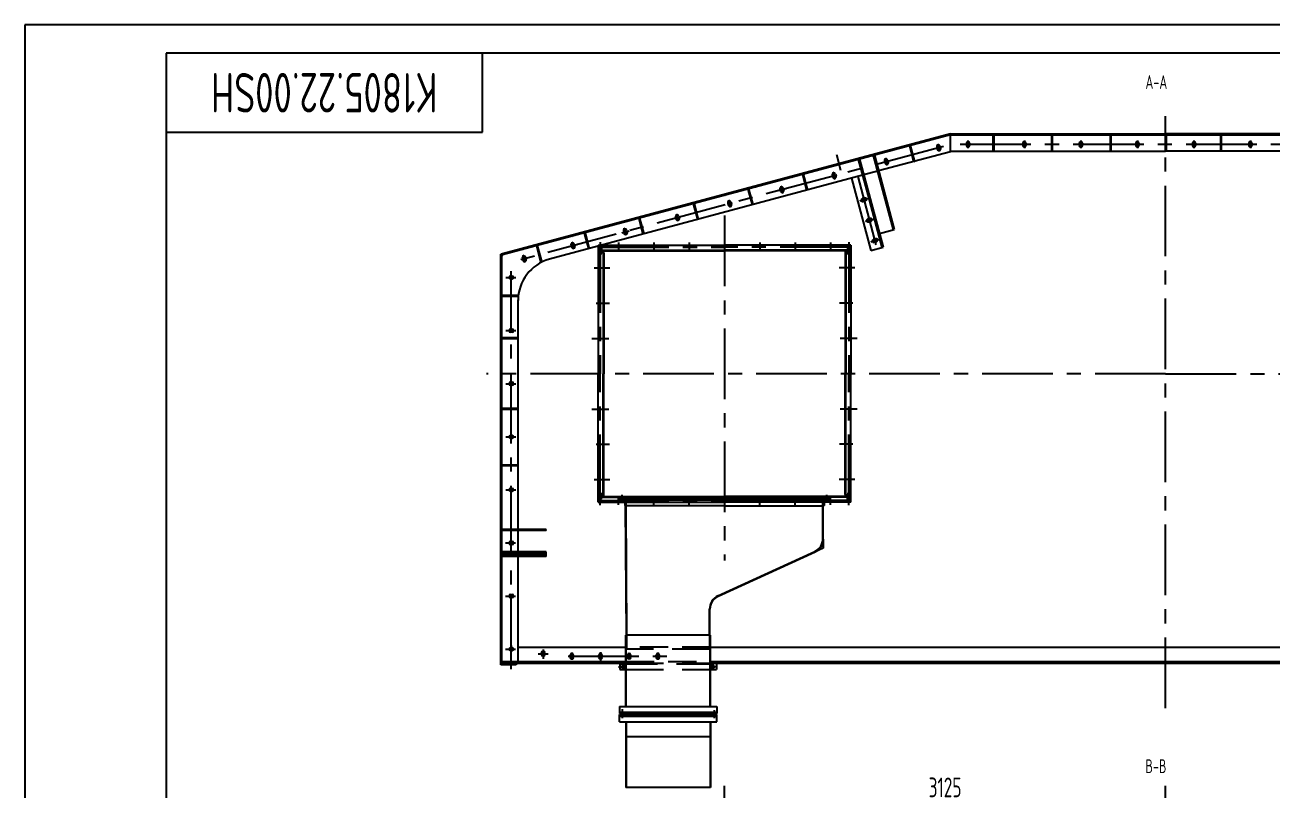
# Model space of a CAD drawing. Header units: millimetres. Extents: x 0 to 16800, y -458 to 11880.
# Drawn here: x 0 to 8834, y 6461 to 11880 of the extents above; entities that cross this region are included whole.
import ezdxf
from ezdxf.enums import TextEntityAlignment as Align

# ---------------------------------------------------------------- set-up
doc = ezdxf.new("R2010")
doc.units = ezdxf.units.MM
doc.header["$LTSCALE"] = 400
doc.linetypes.add('F', pattern=[0.75, 0.5, -0.25])
doc.linetypes.add('G', pattern=[2, 1.25, -0.25, 0.25, -0.25])
for name, color, linetype in [('01', 7, 'Continuous'), ('02', 1, 'Continuous'), ('04', 2, 'F'), ('05', 4, 'G'), ('08', 1, 'Continuous'), ('11', 3, 'Continuous')]:
    doc.layers.add(name, color=color, linetype=linetype)
doc.styles.get("Standard").update_dxf_attribs({"font": 'isocp', "width": 0.707, "bigfont": 'intecad.shx'})
doc.dimstyles.new('INTE', dxfattribs={"dimscale": 40, "dimtxt": 3.5, "dimasz": 3, "dimexe": 3, "dimexo": 0, "dimgap": 1, "dimtad": 1, "dimdec": 3, "dimdsep": 46, "dimtxsty": 'Standard', "dimcen": 0, "dimclrd": 1, "dimclre": 1, "dimclrt": 3, "dimaunit": 1, "dimadec": 0, "dimazin": 0, "dimtfac": 1, "dimtmove": 0, "dimatfit": 0, "dimfxl": 1, "dimarcsym": 0})
pattern_1 = [(45, (-18123.424, 19719.45), (-11.22532, 11.22532), [])]
pattern_2 = [(60, (-18123.424, 19719.45), (-27.496307, 15.875), [])]

# ---------------------------------------------------------------- blocks, each defined once
blk = doc.blocks.new('*D17')
at = {"layer": '08', "color": 1, "lineweight": -2}
for p, q in [((4955.1, 5359.8), (4955.1, 6489.4)), ((8080.1, 5995), (8080.1, 6489.4)), ((5075.1, 6369.4), (7960.1, 6369.4))]:
    blk.add_line(p, q, dxfattribs=at)
at = {"layer": '08', "color": 1}
for points in [[(5075.1, 6389.4), (5075.1, 6349.4), (4955.1, 6369.4)], [(7960.1, 6389.4), (7960.1, 6349.4), (8080.1, 6369.4)]]:
    blk.add_solid(points, dxfattribs=at)
at = {"layer": 'DEFPOINTS', "color": 0}
for p in [(8080.1, 6369.4), (8080.1, 5995), (4955.1, 5359.8)]:
    blk.add_point(p, dxfattribs=at)
at = {"layer": '08', "color": 3, "insert": (6517.6, 6479.4), "char_height": 140, "attachment_point": 5}
blk.add_mtext('3125', dxfattribs=at)
blk = doc.blocks.new('*U11')
at = {"layer": '01'}
for p, q in [((-10.8, 0), (-10.8, 10)), ((-10.8, 10), (0, 10)), ((-10.8, 6), (0, 6)), ((0, 10), (0, 0)), ((0, -10), (0, 0)), ((-10.8, 0), (-10.8, -10)), ((-10.8, -6), (0, -6)), ((-10.8, -10), (0, -10))]:
    blk.add_line(p, q, dxfattribs=at)
at = {"layer": '05'}
blk.add_line((-11.9, 0), (1.1, 0), dxfattribs=at)
blk = doc.blocks.new('RWEREQWRQWE')
for p, q in [((2403.5, -7325.5), (3297.5, -7325.5)), ((4191.5, -7325.5), (3297.5, -7325.5)), ((2403.5, -7360.5), (2403.5, -7370.5)), ((2403.5, -7360.5), (3297.5, -7360.5)), ((2403.5, -7365.5), (3297.5, -7365.5)), ((2403.5, -7370.5), (2428.5, -7370.5)), ((2438.5, -7380.5), (2438.5, -8235.5)), ((2443.5, -7380.5), (2443.5, -8235.5)), ((4191.5, -7360.5), (3297.5, -7360.5)), ((4191.5, -7365.5), (3297.5, -7365.5)), ((4151.5, -7380.5), (4151.5, -8235.5)), ((4156.5, -7380.5), (4156.5, -8235.5)), ((4191.5, -7370.5), (4166.5, -7370.5)), ((4191.5, -7360.5), (4191.5, -7370.5)), ((2438.5, -9090.5), (2438.5, -8235.5)), ((2443.5, -9090.5), (2443.5, -8235.5)), ((4151.5, -9090.5), (4151.5, -8235.5)), ((4156.5, -9090.5), (4156.5, -8235.5)), ((2403.5, -9110.5), (2403.5, -9100.5)), ((2403.5, -9100.5), (2428.5, -9100.5)), ((2403.5, -9105.5), (3297.5, -9105.5)), ((2403.5, -9110.5), (3297.5, -9110.5)), ((2403.5, -9145.5), (3297.5, -9145.5)), ((4191.5, -9105.5), (3297.5, -9105.5)), ((4191.5, -9110.5), (3297.5, -9110.5)), ((4191.5, -9145.5), (3297.5, -9145.5)), ((4191.5, -9100.5), (4166.5, -9100.5)), ((4191.5, -9110.5), (4191.5, -9100.5))]:
    blk.add_line(p, q)
for centre, radius, start, end in [((2428.5, -7380.5), 15, 0, 90), ((2428.5, -7380.5), 10, 0, 90), ((4166.5, -7380.5), 15, 90, 180), ((4166.5, -7380.5), 10, 90, 180), ((2428.5, -9090.5), 10, 270, 0), ((2428.5, -9090.5), 15, 270, 0), ((4166.5, -9090.5), 15, 180, 270), ((4166.5, -9090.5), 10, 180, 270)]:
    blk.add_arc(centre, radius, start, end)
at = {"layer": '01', "color": 7, "linetype": 'Continuous'}
for p, q in [((2403.5, -7325.5), (2403.5, -8235.5)), ((4191.5, -7325.5), (4191.5, -8235.5)), ((2403.5, -9145.5), (2403.5, -8235.5)), ((4191.5, -9145.5), (4191.5, -8235.5))]:
    blk.add_line(p, q, dxfattribs=at)
at = {"layer": '01'}
for p, q in [((2404.5, -7358), (2416.5, -7358)), ((2404.5, -7360.5), (2404.5, -7358)), ((2416.5, -7360.5), (2404.5, -7360.5)), ((2416.5, -7347.4), (2406.5, -7347.4)), ((2406.5, -7347.4), (2406.5, -7354.9)), ((2406.5, -7354.9), (2416.5, -7354.9)), ((2407.3, -7354.9), (2407.3, -7358)), ((2416.5, -7354.9), (2407.3, -7354.9)), ((2407.3, -7358), (2416.5, -7358)), ((2410.5, -7354.9), (2410.5, -7347.4)), ((2410.5, -7381.3), (2410.5, -7391.9)), ((2410.5, -7391.9), (2416.5, -7391.9)), ((2416.5, -7347.4), (2426.6, -7347.4)), ((2416.5, -7354.9), (2425.7, -7354.9)), ((2426.6, -7354.9), (2416.5, -7354.9)), ((2428.5, -7358), (2416.5, -7358)), ((2425.7, -7358), (2416.5, -7358)), ((2416.5, -7360.5), (2428.5, -7360.5)), ((2422.5, -7391.9), (2416.5, -7391.9)), ((2422.5, -7354.9), (2422.5, -7347.4)), ((2422.5, -7381.3), (2422.5, -7391.9)), ((2425.7, -7354.9), (2425.7, -7358)), ((2426.6, -7347.4), (2426.6, -7354.9)), ((2428.5, -7360.5), (2428.5, -7358)), ((4166.5, -7358), (4178.5, -7358)), ((4166.5, -7360.5), (4166.5, -7358)), ((4178.5, -7360.5), (4166.5, -7360.5)), ((4178.5, -7347.4), (4168.5, -7347.4)), ((4168.5, -7347.4), (4168.5, -7354.9)), ((4168.5, -7354.9), (4178.5, -7354.9)), ((4169.3, -7354.9), (4169.3, -7358)), ((4178.5, -7354.9), (4169.3, -7354.9)), ((4169.3, -7358), (4178.5, -7358)), ((4172.5, -7354.9), (4172.5, -7347.4)), ((4172.5, -7381.3), (4172.5, -7391.9)), ((4172.5, -7391.9), (4178.5, -7391.9)), ((4178.5, -7347.4), (4188.6, -7347.4)), ((4178.5, -7354.9), (4187.7, -7354.9)), ((4188.6, -7354.9), (4178.5, -7354.9)), ((4190.5, -7358), (4178.5, -7358)), ((4187.7, -7358), (4178.5, -7358)), ((4178.5, -7360.5), (4190.5, -7360.5)), ((4184.5, -7391.9), (4178.5, -7391.9)), ((4184.5, -7354.9), (4184.5, -7347.4)), ((4184.5, -7381.3), (4184.5, -7391.9)), ((4187.7, -7354.9), (4187.7, -7358)), ((4188.6, -7347.4), (4188.6, -7354.9)), ((4190.5, -7360.5), (4190.5, -7358)), ((2438.5, -8008.5), (2443.5, -8008.5)), ((4156.5, -8008.5), (4151.5, -8008.5)), ((2438.5, -8462.5), (2443.5, -8462.5)), ((4156.5, -8462.5), (4151.5, -8462.5)), ((2410.5, -9089.7), (2410.5, -9079.1)), ((2410.5, -9079.1), (2416.5, -9079.1)), ((2422.5, -9079.1), (2416.5, -9079.1)), ((2422.5, -9089.7), (2422.5, -9079.1)), ((4172.5, -9089.7), (4172.5, -9079.1)), ((4172.5, -9079.1), (4178.5, -9079.1)), ((4184.5, -9079.1), (4178.5, -9079.1)), ((4184.5, -9089.7), (4184.5, -9079.1)), ((2404.5, -9110.5), (2404.5, -9113)), ((2416.5, -9110.5), (2404.5, -9110.5)), ((2404.5, -9113), (2416.5, -9113)), ((2406.5, -9116.1), (2416.5, -9116.1)), ((2406.5, -9123.6), (2406.5, -9116.1)), ((2416.5, -9123.6), (2406.5, -9123.6)), ((2407.3, -9113), (2416.5, -9113)), ((2407.3, -9116.1), (2407.3, -9113)), ((2416.5, -9116.1), (2407.3, -9116.1)), ((2410.5, -9116.1), (2410.5, -9123.6)), ((2416.5, -9110.5), (2428.5, -9110.5)), ((2428.5, -9113), (2416.5, -9113)), ((2425.7, -9113), (2416.5, -9113)), ((2416.5, -9116.1), (2425.7, -9116.1)), ((2426.6, -9116.1), (2416.5, -9116.1)), ((2416.5, -9123.6), (2426.6, -9123.6)), ((2422.5, -9116.1), (2422.5, -9123.6)), ((2425.7, -9116.1), (2425.7, -9113)), ((2426.6, -9123.6), (2426.6, -9116.1)), ((2428.5, -9110.5), (2428.5, -9113)), ((4166.5, -9110.5), (4166.5, -9113)), ((4178.5, -9110.5), (4166.5, -9110.5)), ((4166.5, -9113), (4178.5, -9113)), ((4168.5, -9116.1), (4178.5, -9116.1)), ((4168.5, -9123.6), (4168.5, -9116.1)), ((4178.5, -9123.6), (4168.5, -9123.6)), ((4169.3, -9113), (4178.5, -9113)), ((4169.3, -9116.1), (4169.3, -9113)), ((4178.5, -9116.1), (4169.3, -9116.1)), ((4172.5, -9116.1), (4172.5, -9123.6)), ((4178.5, -9110.5), (4190.5, -9110.5)), ((4190.5, -9113), (4178.5, -9113)), ((4187.7, -9113), (4178.5, -9113)), ((4178.5, -9116.1), (4187.7, -9116.1)), ((4188.6, -9116.1), (4178.5, -9116.1)), ((4178.5, -9123.6), (4188.6, -9123.6)), ((4184.5, -9116.1), (4184.5, -9123.6)), ((4187.7, -9116.1), (4187.7, -9113)), ((4188.6, -9123.6), (4188.6, -9116.1)), ((4190.5, -9110.5), (4190.5, -9113))]:
    blk.add_line(p, q, dxfattribs=at)
at = {"layer": '02'}
for p, q in [((2411.7, -7391.9), (2411.7, -7381.3)), ((2421.3, -7391.9), (2421.3, -7381.3)), ((4173.7, -7391.9), (4173.7, -7381.3)), ((4183.3, -7391.9), (4183.3, -7381.3)), ((2411.7, -9079.1), (2411.7, -9089.7)), ((2421.3, -9079.1), (2421.3, -9089.7)), ((4173.7, -9079.1), (4173.7, -9089.7)), ((4183.3, -9079.1), (4183.3, -9089.7))]:
    blk.add_line(p, q, dxfattribs=at)
at = {"layer": '05'}
for p, q in [((2416.5, -7304), (2416.5, -8235.5)), ((2547.5, -7306.1), (2547.5, -7355.2)), ((2797.5, -7306.1), (2797.5, -7355.2)), ((3047.5, -7306.1), (3047.5, -7355.2)), ((3547.5, -7306.1), (3547.5, -7355.2)), ((3797.5, -7306.1), (3797.5, -7355.2)), ((4047.5, -7306.1), (4047.5, -7355.2)), ((4178.5, -7304), (4178.5, -8235.5)), ((4207.3, -7735.5), (4112.5, -7735.5)), ((2358.7, -7985.5), (2477.6, -7985.5)), ((4236.4, -7985.5), (4117.5, -7985.5)), ((2416.5, -9166.9), (2416.5, -8235.5)), ((4178.5, -9166.9), (4178.5, -8235.5)), ((2358.7, -8485.5), (2477.6, -8485.5)), ((4236.4, -8485.5), (4117.5, -8485.5)), ((2387.8, -8735.5), (2482.6, -8735.5)), ((4207.3, -8735.5), (4112.5, -8735.5)), ((2375.1, -8985.5), (2485.2, -8985.5)), ((4220, -8985.5), (4109.9, -8985.5)), ((2547.5, -9164.8), (2547.5, -9115.7)), ((2797.5, -9164.8), (2797.5, -9115.7)), ((3047.5, -9164.8), (3047.5, -9115.7)), ((3547.5, -9164.8), (3547.5, -9115.7)), ((3797.5, -9164.8), (3797.5, -9115.7)), ((4047.5, -9164.8), (4047.5, -9115.7))]:
    blk.add_line(p, q, dxfattribs=at)
at = {"layer": '05', "color": 4, "linetype": 'G'}
for p, q in [((2403.5, -7338.5), (3297.5, -7338.5)), ((2416.5, -7345.4), (2416.5, -7387.8)), ((4191.5, -7338.5), (3297.5, -7338.5)), ((4178.5, -7345.4), (4178.5, -7387.8)), ((2416.5, -9125.5), (2416.5, -9083.1)), ((4178.5, -9125.5), (4178.5, -9083.1)), ((2403.5, -9132.5), (3297.5, -9132.5)), ((4191.5, -9132.5), (3297.5, -9132.5))]:
    blk.add_line(p, q, dxfattribs=at)
at = {"layer": '01'}
for p, rotation in [((2416.5, -7370.5), 90), ((4178.5, -9100.5), 270)]:
    blk.add_blockref('*U11', p, dxfattribs=dict(at, rotation=rotation))
at = {"layer": '01', "xscale": -1}
for p, rotation in [((4178.5, -7370.5), 270), ((2416.5, -9100.5), 90)]:
    blk.add_blockref('*U11', p, dxfattribs=dict(at, rotation=rotation))
blk = doc.blocks.new('RWRQ')
at = {"layer": '01', "color": 7, "linetype": 'Continuous', "ltscale": 1.333333}
for p, q in [((47741.1, -2982), (47741.1, -2972)), ((48486.1, -2982), (47741.1, -2982)), ((47741.1, -2987), (47741.1, -2982)), ((47786.1, -2987), (47741.1, -2987)), ((47741.1, -2987), (47741.1, -2990.5)), ((47742.6, -2992), (47776.1, -2992)), ((47749.1, -2992), (47761.1, -2992)), ((47749.1, -2994.5), (47749.1, -2992)), ((47761.1, -2994.5), (47749.1, -2994.5)), ((47751.1, -2997.6), (47761.1, -2997.6)), ((47751.1, -3005.1), (47751.1, -2997.6)), ((47751.9, -2994.5), (47761.1, -2994.5)), ((47751.9, -2997.6), (47751.9, -2994.5)), ((47761.1, -2997.6), (47751.9, -2997.6)), ((47755.1, -2997.6), (47755.1, -3005.1)), ((47773.1, -2992), (47761.1, -2992)), ((47770.3, -2994.5), (47761.1, -2994.5)), ((47761.1, -2994.5), (47773.1, -2994.5)), ((47771.1, -2997.6), (47761.1, -2997.6)), ((47761.1, -2997.6), (47770.3, -2997.6)), ((47767.1, -2997.6), (47767.1, -3005.1)), ((47770.3, -2997.6), (47770.3, -2994.5)), ((47771.1, -3005.1), (47771.1, -2997.6)), ((47773.1, -2994.5), (47773.1, -2992)), ((48486.1, -2992), (47775.1, -2992)), ((47781.1, -2997), (47781.1, -3009)), ((48486.1, -2987), (47785.1, -2987)), ((48486.1, -2982), (49231.1, -2982)), ((48486.1, -2987), (49186.1, -2987)), ((48486.1, -2992), (49196.1, -2992)), ((49186.1, -2987), (49231.1, -2987)), ((49191.1, -2997), (49191.1, -3009)), ((49229.6, -2992), (49196.1, -2992)), ((49199.1, -2992), (49211.1, -2992)), ((49199.1, -2994.5), (49199.1, -2992)), ((49211.1, -2994.5), (49199.1, -2994.5)), ((49201.1, -2997.6), (49211.1, -2997.6)), ((49201.1, -3005.1), (49201.1, -2997.6)), ((49201.9, -2994.5), (49211.1, -2994.5)), ((49201.9, -2997.6), (49201.9, -2994.5)), ((49211.1, -2997.6), (49201.9, -2997.6)), ((49205.1, -2997.6), (49205.1, -3005.1)), ((49223.1, -2992), (49211.1, -2992)), ((49220.3, -2994.5), (49211.1, -2994.5)), ((49211.1, -2994.5), (49223.1, -2994.5)), ((49221.1, -2997.6), (49211.1, -2997.6)), ((49211.1, -2997.6), (49220.3, -2997.6)), ((49217.1, -2997.6), (49217.1, -3005.1)), ((49220.3, -2997.6), (49220.3, -2994.5)), ((49221.1, -3005.1), (49221.1, -2997.6)), ((49223.1, -2994.5), (49223.1, -2992)), ((49231.1, -2982), (49231.1, -2972)), ((49231.1, -2987), (49231.1, -2982)), ((49231.1, -2987), (49231.1, -2990.5)), ((47761.1, -3005.1), (47751.1, -3005.1)), ((47761.1, -3005.1), (47771.1, -3005.1)), ((47781.1, -3009), (47781.1, -3030.4)), ((47786.1, -3032), (47782.8, -3032)), ((48486.1, -3032), (47785.1, -3032)), ((48486.1, -3032), (47785.1, -3032)), ((47791.1, -3948), (47786.1, -3032)), ((47794.1, -3948), (47789.1, -3032)), ((48486.1, -3032), (49186.1, -3032)), ((48486.1, -3032), (49186.1, -3032)), ((49183.1, -3267.9), (49183.1, -3032)), ((49186.1, -3267.9), (49186.1, -3032)), ((49186.1, -3032), (49189.5, -3032)), ((49191.1, -3009), (49191.1, -3030.4)), ((49211.1, -3005.1), (49201.1, -3005.1)), ((49211.1, -3005.1), (49221.1, -3005.1)), ((48440.1, -3671.1), (49126.6, -3356.1)), ((48441.4, -3673.8), (49127.8, -3358.8)), ((48387.1, -3948), (47787.1, -3948)), ((47742.1, -4453.8), (48432.1, -4453.8)), ((47742.1, -4453.8), (47742.1, -4503.8)), ((47742.1, -4493.8), (48432.1, -4493.8)), ((47742.1, -4498.8), (48432.1, -4498.8)), ((47742.1, -4503.8), (48432.1, -4503.8)), ((47787.1, -4453.8), (47787.1, -4422.2)), ((48387.1, -4453.8), (48387.1, -4422.2)), ((48432.1, -4453.8), (48432.1, -4503.8)), ((47742.1, -4511.8), (48432.1, -4511.8)), ((47742.1, -4561.8), (47742.1, -4511.8)), ((47742.1, -4516.8), (48432.1, -4516.8)), ((47742.1, -4521.8), (48432.1, -4521.8)), ((47742.1, -4561.8), (48432.1, -4561.8)), ((48432.1, -4561.8), (48432.1, -4511.8))]:
    blk.add_line(p, q, dxfattribs=at)
at = {"layer": '01', "ltscale": 1.333333}
for p, q in [((47745.1, -4148), (47787.1, -4148)), ((47745.1, -4148), (47745.1, -4193)), ((48387.1, -4148), (48429.1, -4148)), ((48429.1, -4148), (48429.1, -4193)), ((47745.1, -4193), (47787.1, -4193)), ((47787.1, -4193), (47775.1, -4193)), ((48387.1, -4193), (48429.1, -4193)), ((47787.1, -4561.8), (47787.1, -5027.8)), ((47790.1, -4561.8), (47790.1, -5027.8)), ((48384.1, -4561.8), (48384.1, -5027.8)), ((48387.1, -4561.8), (48387.1, -5027.8)), ((48387.1, -4669.8), (47787.1, -4669.8)), ((48387.1, -5027.8), (47787.1, -5027.8))]:
    blk.add_line(p, q, dxfattribs=at)
at = {"layer": '01', "color": 4, "ltscale": 1.333333}
for p, q in [((47736.3, -4173), (47787.1, -4173)), ((47775.1, -4155.1), (47775.1, -4190.9)), ((48429.1, -4173), (48387.1, -4173)), ((48399.1, -4155.1), (48399.1, -4190.9))]:
    blk.add_line(p, q, dxfattribs=at)
at = {"layer": '01', "color": 2, "ltscale": 1.333333}
for points in [[(47782.8, -4186.4), (47790.5, -4173), (47782.8, -4159.7), (47767.4, -4159.7), (47759.7, -4173), (47767.4, -4186.4)], [(48391.4, -4186.4), (48383.7, -4173), (48391.4, -4159.7), (48406.8, -4159.7), (48414.5, -4173), (48406.8, -4186.4)]]:
    blk.add_lwpolyline(points, close=True, dxfattribs=at)
at = {"layer": '01', "color": 7, "linetype": 'Continuous', "lineweight": -2, "ltscale": 1.333333}
for centre in [(47775.1, -4173), (48399.1, -4173)]:
    blk.add_circle(centre, 8, dxfattribs=at)
at = {"layer": '01', "color": 7, "linetype": 'Continuous', "ltscale": 1.333333}
for centre, radius, start, end in [((47742.6, -2990.5), 1.52, 180, 270), ((47776.1, -2997), 5, 360, 89.87822), ((49196.1, -2997), 5, 90.12178, 180), ((49229.6, -2990.5), 1.52, 270, 0), ((47782.8, -3030.4), 1.65, 180.26213, 270), ((47782.8, -3030.4), 1.65, 180.26213, 270), ((49189.5, -3030.4), 1.65, 270, 359.73787), ((49189.5, -3030.4), 1.65, 270, 359.73787), ((49086.1, -3267.9), 97, 294.65378, 0), ((49086.1, -3267.9), 100, 294.65378, 0), ((48483.1, -3764.7), 103, 114.65378, 180), ((48483.1, -3764.7), 100, 114.65378, 180)]:
    blk.add_arc(centre, radius, start, end, dxfattribs=at)
at = {"layer": '02', "ltscale": 1.333333}
for p, q in [((49186.1, -3267.9), (49186.1, -3332)), ((49186.1, -3332), (49127.8, -3358.8))]:
    blk.add_line(p, q, dxfattribs=at)
at = {"layer": '04', "color": 2, "linetype": 'F', "ltscale": 1.333333}
for p, q in [((47755.1, -2992), (47755.1, -2972.6)), ((47755.1, -2972.6), (47761.1, -2972.6)), ((47756.3, -2972.6), (47756.3, -2992)), ((47767.1, -2972.6), (47761.1, -2972.6)), ((47765.9, -2972.6), (47765.9, -2992)), ((47767.1, -2992), (47767.1, -2972.6)), ((47786.1, -3032), (47786.1, -2972)), ((47789.1, -3032), (47789.1, -2990)), ((48486.1, -2990), (49186.1, -2990)), ((49183.1, -3032), (49183.1, -2990)), ((49186.1, -3032), (49186.1, -2972)), ((49205.1, -2992), (49205.1, -2972.6)), ((49205.1, -2972.6), (49211.1, -2972.6)), ((49206.3, -2972.6), (49206.3, -2992)), ((49217.1, -2972.6), (49211.1, -2972.6)), ((49215.9, -2972.6), (49215.9, -2992)), ((49217.1, -2992), (49217.1, -2972.6)), ((47786.1, -3032), (47782.8, -3032)), ((49186.1, -3032), (49189.5, -3032)), ((47791.6, -4048), (47791.1, -3948)), ((47794.6, -4048), (47794.1, -3948)), ((48383.1, -4048), (47791.6, -4048))]:
    blk.add_line(p, q, dxfattribs=at)
at = {"layer": '04', "ltscale": 1.333333}
for p, q in [((48380.1, -3948), (48380.1, -4048)), ((48383.1, -3948), (48383.1, -4048))]:
    blk.add_line(p, q, dxfattribs=at)
at = {"layer": '04', "color": 2, "lineweight": -2, "ltscale": 1.333333}
for p, q in [((47787.1, -4148), (48387.1, -4148)), ((47745.1, -4153), (48429.1, -4153)), ((47787.1, -4193), (48387.1, -4193))]:
    blk.add_line(p, q, dxfattribs=at)
for centre in [(47775.1, -4173), (48399.1, -4173)]:
    blk.add_circle(centre, 12.2, dxfattribs=at)
at = {"layer": '05', "color": 4, "linetype": 'G', "ltscale": 1.333333}
for p, q in [((47761.1, -2999.9), (47761.1, -2954)), ((49211.1, -2999.9), (49211.1, -2954)), ((47762.1, -4473.9), (47762.1, -4537)), ((48412.1, -4481.3), (48412.1, -4536.8))]:
    blk.add_line(p, q, dxfattribs=at)
at = {"layer": '05', "ltscale": 1.333333}
for p, q in [((47761.1, -3008.2), (47761.1, -2969.1)), ((49211.1, -3008.2), (49211.1, -2969.1))]:
    blk.add_line(p, q, dxfattribs=at)
at = {"layer": '05', "color": 0, "linetype": 'ByBlock', "ltscale": 1.333333}
for p, q in [((48380.1, -3948), (48380.1, -3762.9)), ((48383.1, -3948), (48383.1, -3764.7)), ((47787.1, -4453.8), (47787.1, -3948)), ((47790.1, -4453.8), (47790.1, -3948)), ((48384.1, -4453.8), (48384.1, -3948)), ((48387.1, -4453.8), (48387.1, -3948))]:
    blk.add_line(p, q, dxfattribs=at)
blk = doc.blocks.new('*U56', base_point=(251.96, 168.31))
at = {"layer": '01'}
for p, q in [((251.96, 168.31), (251.96, 182.31)), ((195.96, 168.31), (251.96, 168.31))]:
    blk.add_line(p, q, dxfattribs=at)
blk = doc.blocks.new('*U57')
at = {"layer": '04'}
blk.add_blockref('*U56', (0, 0), dxfattribs=at)
blk = doc.blocks.new('*U58')
at = {"layer": '01'}
for points in [[(415, 292), (25, 292)], [(25, 292), (25, 5)]]:
    blk.add_lwpolyline(points, dxfattribs=at)
at = {"layer": '02'}
for points in [[(420, 297), (0, 297)], [(0, 297), (0, 0)]]:
    blk.add_lwpolyline(points, dxfattribs=at)

msp = doc.modelspace()

# ---------------------------------------------------------------- hatches: boundary and pattern name
at = {"layer": '02'}
h = msp.add_hatch(dxfattribs=at)
h.set_pattern_fill('LINE', color=256, scale=10, angle=60, style=0)
h.set_pattern_definition(pattern_2)
h.paths.add_polyline_path([(6047.5945, 10965.1157), (6045.5249, 10972.843), (5915.1282, 10937.8904), (5917.1977, 10930.1631)])
h.paths.add_polyline_path([(6556.0799, 11101.414), (6556.0799, 11109.6959), (6045.5249, 10972.843), (6047.5945, 10965.1157)])
h.paths.add_polyline_path([(5887.4325, 10930.4667), (5889.5036, 10922.7398), (5917.1977, 10930.1631), (5915.1282, 10937.8904)])
edge = h.paths.add_edge_path()
edge.add_line((3370.0928, 9534.6959), (3378.0928, 9534.6959))
edge.add_line((3378.0928, 9534.6959), (3378.0928, 10243.4181))
edge.add_arc((3386.1018, 10243.4211), 8.009, 103.25304681, 180.0211948, ccw=False)
edge.add_line((3384.2657, 10251.2168), (5648.0281, 10858.0129))
edge.add_line((5648.0281, 10858.0129), (5645.9569, 10865.7398))
edge.add_line((5645.9569, 10865.7398), (3381.9386, 10258.8753))
edge.add_arc((3386.0907, 10243.4257), 15.9979, 105.04277035, 179.99415941)
edge.add_line((3370.0928, 10243.4273), (3370.0928, 9534.6959))
h.paths.add_polyline_path([(3378.0928, 9284.6959), (3370.0928, 9284.6959), (3370.0928, 8148.6959), (3378.0928, 8148.6959)])
h = msp.add_hatch(dxfattribs=at)
h.set_pattern_fill('LINE', color=256, scale=10, angle=60, style=0)
h.set_pattern_definition(pattern_2)
h.paths.add_polyline_path([(8080.0928, 11109.6959), (6556.0799, 11109.6959), (6556.0799, 11101.6959), (8080.0928, 11101.6959)])
h.paths.add_polyline_path([(9604.1058, 11109.6959), (8080.0928, 11109.6959), (8080.0928, 11101.6959), (9604.1058, 11101.6959)])
h = msp.add_hatch(dxfattribs=at)
h.set_pattern_fill('LINE', color=256, scale=5, angle=45, style=0)
h.set_pattern_definition(pattern_1)
h.paths.add_polyline_path([(6862.1058, 11101.6959), (6856.1058, 11101.6959), (6856.1058, 11034.6959), (6862.1058, 11034.6959)])
h.paths.add_polyline_path([(6862.1058, 11034.6959), (6856.1058, 11034.6959), (6856.1058, 10986.6959), (6862.1058, 10986.6959)])
h = msp.add_hatch(dxfattribs=at)
h.set_pattern_fill('LINE', color=256, scale=5, angle=45, style=0)
h.set_pattern_definition([(45, (-18108.424, 19719.45), (-11.22532, 11.22532), [])])
h.paths.add_polyline_path([(7277.1058, 11101.6959), (7271.1058, 11101.6959), (7271.1058, 11034.6959), (7277.1058, 11034.6959)])
h.paths.add_polyline_path([(7277.1058, 11034.6959), (7271.1058, 11034.6959), (7271.1058, 10986.6959), (7277.1058, 10986.6959)])
h = msp.add_hatch(dxfattribs=at)
h.set_pattern_fill('LINE', color=256, scale=5, angle=45, style=0)
h.set_pattern_definition(pattern_1)
h.paths.add_polyline_path([(7692.1058, 11034.6959), (7686.1058, 11034.6959), (7686.1058, 10986.6959), (7692.1058, 10986.6959)])
h.paths.add_polyline_path([(7692.1058, 11101.6959), (7686.1058, 11101.6959), (7686.1058, 11034.6959), (7692.1058, 11034.6959)])
h = msp.add_hatch(dxfattribs=at)
h.set_pattern_fill('LINE', color=256, scale=5, angle=45, style=0)
h.set_pattern_definition([(45, (-17732.436, 19719.45), (-11.22532, 11.22532), [])])
h.paths.add_polyline_path([(8083.0928, 11034.6959), (8077.0928, 11034.6959), (8077.0928, 10986.6959), (8083.0928, 10986.6959)])
h.paths.add_polyline_path([(8083.0928, 11101.6959), (8077.0928, 11101.6959), (8077.0928, 11034.6959), (8083.0928, 11034.6959)])
h = msp.add_hatch(dxfattribs=at)
h.set_pattern_fill('LINE', color=256, scale=5, angle=45, style=0)
h.set_pattern_definition(pattern_1)
h.paths.add_polyline_path([(8468.0799, 11034.6959), (8474.0799, 11034.6959), (8474.0799, 10986.6959), (8468.0799, 10986.6959)])
h.paths.add_polyline_path([(8468.0799, 11101.6959), (8474.0799, 11101.6959), (8474.0799, 11034.6959), (8468.0799, 11034.6959)])
h = msp.add_hatch(dxfattribs=at)
h.set_pattern_fill('LINE', color=256, scale=5, angle=45, style=0)
h.set_pattern_definition(pattern_1)
h.paths.add_polyline_path([(6270.9382, 11024.9824), (6265.1428, 11023.429), (6282.3776, 10959.0999), (6288.1731, 10960.6529)])
h.paths.add_polyline_path([(6288.1731, 10960.6529), (6282.3776, 10959.0999), (6294.8875, 10912.4065), (6300.6832, 10913.9587)])
h = msp.add_hatch(dxfattribs=at)
h.set_pattern_fill('LINE', color=256, scale=5, angle=45, style=0)
h.set_pattern_definition(pattern_1)
h.paths.add_polyline_path([(5512.7051, 10821.7399), (5506.9097, 10820.1864), (5524.1258, 10755.927), (5529.9214, 10757.4799)])
h.paths.add_polyline_path([(5529.9214, 10757.4799), (5524.1258, 10755.927), (5536.6126, 10709.32), (5542.4083, 10710.8723)])
at = {"layer": '02', "linetype": 'Continuous'}
h = msp.add_hatch(dxfattribs=at)
h.set_pattern_fill('LINE', color=1, scale=5, angle=45, style=0)
h.set_pattern_definition(pattern_1)
h.paths.add_polyline_path([(5126.3443, 10718.1768), (5120.5489, 10716.6233), (5137.7555, 10652.3994), (5143.551, 10653.9523)])
h.paths.add_polyline_path([(5143.551, 10653.9523), (5137.7555, 10652.3994), (5150.2304, 10605.8365), (5156.0261, 10607.3887)])
at = {"layer": '02'}
h = msp.add_hatch(dxfattribs=at)
h.set_pattern_fill('LINE', color=256, scale=5, angle=45, style=0)
h.set_pattern_definition(pattern_1)
h.paths.add_polyline_path([(4757.1807, 10550.4247), (4751.3851, 10548.8718), (4763.8483, 10502.3529), (4769.644, 10503.9052)])
h.paths.add_polyline_path([(4739.9835, 10614.6137), (4734.188, 10613.0602), (4751.3851, 10548.8718), (4757.1807, 10550.4247)])
h = msp.add_hatch(dxfattribs=at)
h.set_pattern_fill('LINE', color=256, scale=5, angle=45, style=0)
h.set_pattern_definition(pattern_1)
h.paths.add_polyline_path([(4353.6226, 10511.0506), (4347.8272, 10509.4971), (4365.0148, 10445.3441), (4370.8104, 10446.897)])
h.paths.add_polyline_path([(4370.8104, 10446.897), (4365.0148, 10445.3441), (4377.4661, 10398.8694), (4383.2619, 10400.4216)])
h = msp.add_hatch(dxfattribs=at)
h.set_pattern_fill('LINE', color=256, scale=5, angle=45, style=0)
h.set_pattern_definition(pattern_1)
h.paths.add_polyline_path([(3967.2618, 10407.4875), (3961.4664, 10405.934), (3978.6445, 10341.8165), (3984.44, 10343.3694)])
h.paths.add_polyline_path([(3984.44, 10343.3694), (3978.6445, 10341.8165), (3991.084, 10295.3858), (3996.8797, 10296.9381)])
h = msp.add_hatch(dxfattribs=at)
h.set_pattern_fill('LINE', color=256, scale=5, angle=45, style=0)
h.set_pattern_definition(pattern_1)
h.paths.add_polyline_path([(3629.1961, 10316.8698), (3623.4007, 10315.3163), (3640.5704, 10251.2299), (3646.366, 10252.7828)])
h.paths.add_polyline_path([(3646.366, 10252.7828), (3640.5704, 10251.2299), (3653.0639, 10204.5977), (3658.8596, 10206.1504)])
h = msp.add_hatch(dxfattribs=at)
h.set_pattern_fill('LINE', color=256, scale=5, angle=45, style=0)
h.set_pattern_definition(pattern_1)
h.paths.add_polyline_path([(3445.0928, 9962.6959), (3378.0928, 9962.6959), (3378.0928, 9956.6959), (3445.0928, 9956.6959)])
h.paths.add_polyline_path([(3478.0928, 9962.6959), (3445.0928, 9962.6959), (3445.0928, 9956.6959), (3478.0928, 9956.6959)])
at = {"layer": '02', "linetype": 'Continuous'}
h = msp.add_hatch(dxfattribs=at)
h.set_pattern_fill('LINE', color=1, scale=5, angle=45, style=0)
h.set_pattern_definition([(45, (-18123.424, 19819.45), (-11.22532, 11.22532), [])])
h.paths.add_polyline_path([(3445.0928, 9662.6959), (3378.0928, 9662.6959), (3378.0928, 9656.6959), (3445.0928, 9656.6959)])
h.paths.add_polyline_path([(3478.0928, 9662.6959), (3445.0928, 9662.6959), (3445.0928, 9656.6959), (3478.0928, 9656.6959)])
h = msp.add_hatch(dxfattribs=at)
h.set_pattern_fill('LINE', color=1, scale=5, angle=45, style=0)
h.set_pattern_definition(pattern_1)
h.paths.add_polyline_path([(3445.0928, 9162.6959), (3378.0928, 9162.6959), (3378.0928, 9156.6959), (3445.0928, 9156.6959)])
h.paths.add_polyline_path([(3478.0928, 9162.6959), (3445.0928, 9162.6959), (3445.0928, 9156.6959), (3478.0928, 9156.6959)])
h = msp.add_hatch(dxfattribs=at)
h.set_pattern_fill('LINE', color=1, scale=5, angle=45, style=0)
h.set_pattern_definition(pattern_1)
h.paths.add_polyline_path([(3445.0928, 8762.6959), (3378.0928, 8762.6959), (3378.0928, 8756.6959), (3445.0928, 8756.6959)])
h.paths.add_polyline_path([(3478.0928, 8762.6959), (3445.0928, 8762.6959), (3445.0928, 8756.6959), (3478.0928, 8756.6959)])
at = {"layer": '02'}
h = msp.add_hatch(dxfattribs=at)
h.set_pattern_fill('LINE', color=256, scale=5, angle=45, style=0)
h.set_pattern_definition(pattern_1)
h.paths.add_polyline_path([(3693.0928, 8306.6959), (3445.0928, 8306.6959), (3445.0928, 8298.6959), (3693.0928, 8298.6959)])
h.paths.add_polyline_path([(3445.0928, 8306.6959), (3378.0928, 8306.6959), (3378.0928, 8298.6959), (3445.0928, 8298.6959)])
h = msp.add_hatch(dxfattribs=at)
h.set_pattern_fill('LINE', color=256, scale=5, angle=45, style=0)
h.set_pattern_definition(pattern_1)
h.paths.add_polyline_path([(3693.0928, 8148.6959), (3445.0928, 8148.6959), (3445.0928, 8136.6959), (3693.0928, 8136.6959)])
h.paths.add_polyline_path([(3445.0928, 8148.6959), (3370.0928, 8148.6959), (3370.0928, 8136.6959), (3445.0928, 8136.6959)])
at = {"layer": '02', "linetype": 'Continuous'}
h = msp.add_hatch(dxfattribs=at)
h.set_pattern_fill('ANGLE', color=1, angle=45, style=0)
h.set_pattern_definition([(45, (-18123.4235, 11937.3496), (-4.9391409, 4.9391409), [5.08, -1.905]), (135, (-18123.4235, 11937.3496), (-4.9391409, -4.9391409), [5.08, -1.905])])
h.paths.add_polyline_path([(3693.0928, 8136.6959), (3445.0928, 8136.6959), (3445.0928, 8126.6959), (3693.0928, 8126.6959)])
h.paths.add_polyline_path([(3445.0928, 8136.6959), (3370.0928, 8136.6959), (3370.0928, 8126.6959), (3445.0928, 8126.6959)])
at = {"layer": '02'}
h = msp.add_hatch(dxfattribs=at)
h.set_pattern_fill('LINE', color=256, scale=5, angle=45, style=0)
h.set_pattern_definition(pattern_1)
h.paths.add_polyline_path([(3445.0928, 8126.6959), (3370.0928, 8126.6959), (3370.0928, 8114.6959), (3445.0928, 8114.6959)])
h.paths.add_polyline_path([(3693.0928, 8126.6959), (3445.0928, 8126.6959), (3445.0928, 8114.6959), (3693.0928, 8114.6959)])
h = msp.add_hatch(dxfattribs=at)
h.set_pattern_fill('LINE', color=256, scale=5, angle=135, style=0)
h.set_pattern_definition([(135, (-18123.424, 19719.45), (-11.22532, -11.22532), [])])
h.paths.add_polyline_path([(3378.0928, 8114.6959), (3370.0928, 8114.6959), (3370.0928, 7370.6959), (3378.0928, 7370.6959)])
h = msp.add_hatch(dxfattribs=at)
h.set_pattern_fill('LINE', color=256, scale=10, angle=60, style=0)
h.set_pattern_definition(pattern_2)
h.paths.add_polyline_path([(3445.0928, 7370.6959), (3370.0928, 7370.6959), (3370.0928, 7358.6959), (3445.0928, 7358.6959)])
h.paths.add_polyline_path([(4259.0928, 7358.6959), (4259.0928, 7370.6959), (3445.0928, 7370.6959), (3445.0928, 7358.6959)])
h.paths.add_polyline_path([(4853.0928, 7370.6959), (4853.0928, 7358.6959), (8080.0928, 7358.6959), (8080.0928, 7370.6959)])
at = {"layer": '02', "linetype": 'Continuous'}
h = msp.add_hatch(dxfattribs=at)
h.set_pattern_fill('LINE', color=1, scale=5, angle=45, style=0)
h.set_pattern_definition(pattern_1)
h.paths.add_polyline_path([(3445.0928, 7358.6959), (3370.0928, 7358.6959), (3370.0928, 7346.6959), (3381.0928, 7346.6959), (3445.0928, 7346.6959)])
h.paths.add_polyline_path([(3480.0928, 7358.6959), (3445.0928, 7358.6959), (3445.0928, 7346.6959), (3480.0928, 7346.6959)])
at = {"layer": '02'}
h = msp.add_hatch(dxfattribs=at)
h.set_pattern_fill('LINE', color=256, scale=10, angle=60, style=0)
h.set_pattern_definition(pattern_2)
h.paths.add_polyline_path([(12715.0928, 7370.6959), (12667.321, 7370.6959), (8080.0928, 7370.6959), (8080.0928, 7358.6959), (12715.0928, 7358.6959)])
h.paths.add_polyline_path([(12790.0928, 7370.6959), (12715.0928, 7370.6959), (12715.0928, 7358.6959), (12790.0928, 7358.6959)])

# ---------------------------------------------------------------- linework, layer by layer
for p, q in [((6556.0799, 11109.6959), (3381.9386, 10258.8753)), ((6556.0799, 11101.414), (3383.7926, 10251.09)), ((6556.0799, 11109.6959), (8080.0928, 11109.6959)), ((6556.0799, 11101.6959), (8080.0928, 11101.6959)), ((6668.5927, 11042.6959), (6668.5927, 11026.6959)), ((6690.5927, 11042.6959), (6690.5927, 11026.6959)), ((7068.5927, 11042.6959), (7068.5927, 11026.6959)), ((7090.5927, 11042.6959), (7090.5927, 11026.6959)), ((7468.5927, 11042.6959), (7468.5927, 11026.6959)), ((7490.5927, 11042.6959), (7490.5927, 11026.6959)), ((7868.5927, 11042.6959), (7868.5927, 11026.6959)), ((7890.5927, 11042.6959), (7890.5927, 11026.6959)), ((9604.0799, 11109.6959), (8080.0928, 11109.6959)), ((9604.1058, 11109.6959), (8080.0928, 11109.6959)), ((9604.1058, 11101.6959), (8080.0928, 11101.6959)), ((8269.593, 11042.6959), (8269.593, 11026.6959)), ((8291.593, 11042.6959), (8291.593, 11026.6959)), ((8669.593, 11042.6959), (8669.593, 11026.6959)), ((8691.593, 11042.6959), (8691.593, 11026.6959)), ((6009.1372, 10954.9398), (6150.1909, 10428.5201)), ((6016.8646, 10957.0103), (6157.9183, 10430.5907)), ((6556.0799, 10982.3608), (6046.6319, 10845.917)), ((6458.9022, 11013.1289), (6462.2669, 11000.5718)), ((6483.0504, 11019.5994), (6486.415, 11007.0423)), ((6556.0799, 10986.6959), (7004.0928, 10986.6959)), ((7004.0928, 10986.6959), (7466.0928, 10986.6959)), ((7466.0928, 10986.6959), (8080.0928, 10986.6959)), ((9216.0928, 10986.6959), (8080.0928, 10986.6959)), ((5912.5446, 10929.0579), (6079.4829, 10306.0357)), ((6087.9225, 10914.596), (6091.2871, 10902.0389)), ((6112.0706, 10921.0664), (6115.4353, 10908.5094)), ((5932.6492, 10815.3893), (3714.639, 10221.3464)), ((5717.9729, 10815.4683), (5721.3375, 10802.9112)), ((5742.121, 10821.9387), (5745.4857, 10809.3817)), ((5855.3728, 10794.6926), (5992.5469, 10282.7519)), ((5348.0233, 10716.3406), (5351.3879, 10703.7835)), ((5372.1714, 10722.811), (5375.5361, 10710.254)), ((4978.0737, 10617.2129), (4981.4383, 10604.6558)), ((5002.2218, 10623.6833), (5005.5865, 10611.1263)), ((4608.1241, 10518.0852), (4611.4888, 10505.5281)), ((4632.2722, 10524.5557), (4635.6369, 10511.9986)), ((4263.3528, 10424.8332), (4266.7175, 10412.2762)), ((4239.2047, 10418.3627), (4242.5693, 10405.8057)), ((3868.2249, 10319.8298), (3871.5896, 10307.2728)), ((3892.3731, 10326.3003), (3895.7377, 10313.7432)), ((3370.0928, 8136.6959), (3370.0928, 10243.4241)), ((3378.0928, 8306.6959), (3378.0928, 10243.4241)), ((3523.4537, 10226.5778), (3526.8183, 10214.0208)), ((3547.6018, 10233.0483), (3550.9664, 10220.4912)), ((3493.0928, 9956.6959), (3493.0928, 9962.6959)), ((3493.0928, 8306.6959), (3493.0928, 9931.9)), ((3493.0928, 9656.6959), (3493.0928, 9662.6959)), ((3493.0928, 9156.6959), (3493.0928, 9162.6959)), ((3493.0928, 8756.6959), (3493.0928, 8762.6959)), ((3378.0928, 8148.6959), (3378.0928, 8306.6959)), ((3493.0928, 8148.6959), (3493.0928, 8298.6959)), ((3370.0928, 7346.6959), (3370.0928, 8136.6959)), ((3378.0928, 7370.6959), (3378.0928, 8114.6959)), ((3493.0928, 7370.6959), (3493.0928, 8114.6959))]:
    msp.add_line(p, q)
for centre, radius, start, end in [((6679.5927, 11042.6959), 11, 0, 180), ((7079.5927, 11042.6959), 11, 0, 180), ((7479.5927, 11042.6959), 11, 0, 180), ((7879.5927, 11042.6959), 11, 0, 180), ((8280.593, 11042.6959), 11, 0, 180), ((8680.593, 11042.6959), 11, 0, 180), ((6470.9763, 11016.3641), 12.5, 15, 195), ((6474.341, 11003.8071), 12.5, 195, 15), ((6679.5927, 11026.6959), 11, 180, 0), ((7079.5927, 11026.6959), 11, 180, 0), ((7479.5927, 11026.6959), 11, 180, 0), ((7879.5927, 11026.6959), 11, 180, 0), ((8280.593, 11026.6959), 11, 180, 0), ((8680.593, 11026.6959), 11, 180, 0), ((6099.9965, 10917.8312), 12.5, 15, 195), ((6103.3612, 10905.2742), 12.5, 195, 15), ((5730.047, 10818.7035), 12.5, 15, 195), ((5733.4116, 10806.1465), 12.5, 195, 15), ((5360.0974, 10719.5758), 12.5, 15, 195), ((5363.462, 10707.0188), 12.5, 195, 15), ((4990.1478, 10620.4481), 12.5, 15, 195), ((4993.5124, 10607.8911), 12.5, 195, 15), ((4620.1982, 10521.3204), 12.5, 15, 195), ((4251.2788, 10421.5979), 12.5, 15, 195), ((4623.5628, 10508.7634), 12.5, 195, 15), ((3880.299, 10323.065), 12.5, 15, 195), ((4254.6434, 10409.0409), 12.5, 195, 15), ((3386.0907, 10243.4257), 15.9979, 105.04277035, 180.00584036), ((3386.1018, 10243.4211), 8.009, 106.75747549, 179.97880519), ((3883.6636, 10310.508), 12.5, 195, 15), ((3535.5277, 10229.813), 12.5, 15, 195), ((3538.8924, 10217.256), 12.5, 195, 15)]:
    msp.add_arc(centre, radius, start, end)
at = {"layer": '01'}
for p, q in [((6556.0799, 11098.6959), (6556.0799, 11109.6959)), ((6556.0799, 10982.3608), (6556.0799, 11098.6959)), ((8080.0928, 11101.6959), (9603.0285, 11101.6959)), ((5947.7199, 10654.828), (5932.2651, 10650.6869)), ((5953.4139, 10633.5777), (5937.9591, 10629.4366)), ((5986.5419, 10509.9389), (5971.0871, 10505.7978)), ((5992.236, 10488.6886), (5976.7811, 10484.5475)), ((6025.3656, 10365.0503), (6009.9108, 10360.9092)), ((6031.0597, 10343.7999), (6015.6048, 10339.6588)), ((3653.0639, 10204.5977), (3658.8596, 10206.1504)), ((3693.0928, 8306.6959), (3378.0928, 8306.6959)), ((3693.0928, 8298.6959), (3693.0928, 8306.6959)), ((3693.0928, 8298.6959), (3378.0928, 8298.6959)), ((3693.0928, 8148.6959), (3370.0928, 8148.6959)), ((3693.0928, 8136.6959), (3370.0928, 8136.6959)), ((3693.0928, 8114.6959), (3693.0928, 8148.6959)), ((3693.0928, 8126.6959), (3370.0928, 8126.6959)), ((3693.0928, 8114.6959), (3370.0928, 8114.6959)), ((3370.0928, 7974.9776), (3370.0928, 7966.9776)), ((3493.0928, 7472.6959), (4256.0928, 7472.6959)), ((3660.0928, 7418.6959), (3660.0928, 7434.6959)), ((3682.0928, 7418.6959), (3682.0928, 7434.6959)), ((4856.0928, 7472.6959), (12667.0928, 7472.6959)), ((3370.0928, 7370.6959), (3492.8646, 7370.6959)), ((3370.0928, 7370.6959), (3370.0928, 7358.6959)), ((3370.0928, 7358.6959), (3492.8646, 7358.6959)), ((3381.0928, 7346.6959), (3370.0928, 7346.6959)), ((3480.0928, 7346.6959), (3381.0928, 7346.6959)), ((3492.8646, 7370.6959), (4256.0928, 7370.6959)), ((3492.8646, 7358.6959), (4256.0928, 7358.6959)), ((3492.8646, 7358.6959), (4256.0928, 7358.6959)), ((3863.0926, 7400.6959), (3863.0926, 7416.6959)), ((3885.0926, 7400.6959), (3885.0926, 7416.6959)), ((4066.0926, 7400.6959), (4066.0926, 7416.6959)), ((4088.0926, 7400.6959), (4088.0926, 7416.6959)), ((4269.0926, 7400.6959), (4269.0926, 7416.6959)), ((4291.0926, 7400.6959), (4291.0926, 7416.6959)), ((4472.0926, 7400.6959), (4472.0926, 7416.6959)), ((4494.0926, 7400.6959), (4494.0926, 7416.6959)), ((4856.0928, 7370.6959), (12790.0928, 7370.6959)), ((4856.0928, 7358.6959), (12790.0928, 7358.6959)), ((4856.0928, 7358.6959), (12790.0928, 7358.6959)), ((12667.321, 7358.6959), (8080.0928, 7358.6959)), ((12667.321, 7358.6959), (8080.0928, 7358.6959))]:
    msp.add_line(p, q, dxfattribs=at)
at = {"layer": '01', "color": 7, "linetype": 'Continuous'}
for p, q in [((6856.1058, 11101.6959), (6856.1058, 10986.6959)), ((6862.1058, 11101.6959), (6862.1058, 10986.6959)), ((7271.1058, 11101.6959), (7271.1058, 10986.6959)), ((7277.1058, 11101.6959), (7277.1058, 10986.6959)), ((7686.1058, 11101.6959), (7686.1058, 10986.6959)), ((7692.1058, 11101.6959), (7692.1058, 10986.6959)), ((8077.0928, 11101.6959), (8077.0928, 10986.6959)), ((8083.0928, 11101.6959), (8083.0928, 10986.6959)), ((8468.0799, 11101.6959), (8468.0799, 10986.6959)), ((8474.0799, 11101.6959), (8474.0799, 10986.6959)), ((6265.1428, 11023.429), (6294.8931, 10912.3855)), ((6270.9306, 11025.0108), (6300.6887, 10913.9383)), ((5645.9569, 10865.7398), (5648.0281, 10858.0129)), ((5887.4325, 10930.4667), (5889.5036, 10922.7398)), ((5902.885, 10926.4708), (5960.2659, 10712.3226)), ((5506.8769, 10820.3088), (5536.635, 10709.2362)), ((5512.6725, 10821.8615), (5542.4306, 10710.7889)), ((5120.5034, 10716.7932), (5150.2615, 10605.7206)), ((5126.299, 10718.3459), (5156.0571, 10607.2733)), ((5960.2659, 10712.3226), (6069.8233, 10303.4486)), ((4734.1298, 10613.2776), (4763.8879, 10502.205)), ((4739.9254, 10614.8303), (4769.6835, 10503.7577)), ((4347.7563, 10509.762), (4377.5144, 10398.6894)), ((4353.5519, 10511.3147), (4383.31, 10400.2421)), ((6053.5983, 10402.6382), (6157.9183, 10430.5907)), ((3961.3827, 10406.2464), (3991.1408, 10295.1738)), ((3967.1783, 10407.7991), (3996.9364, 10296.7265)), ((3623.3058, 10315.6702), (3653.0639, 10204.5977)), ((3629.1014, 10317.223), (3658.8596, 10206.1504)), ((5992.5477, 10282.7521), (6079.481, 10306.0459)), ((3440.0928, 10101.6956), (3450.0928, 10101.6956)), ((3450.0928, 10079.6956), (3440.0928, 10079.6956)), ((3493.0928, 9962.6959), (3378.0928, 9962.6959)), ((3493.0928, 9956.6959), (3378.0928, 9956.6959)), ((3493.0928, 9956.6959), (3378.0928, 9956.6959)), ((3440.0928, 9725.6956), (3450.0928, 9725.6956)), ((3493.0928, 9662.6959), (3378.0928, 9662.6959)), ((3493.0928, 9656.6959), (3378.0928, 9656.6959)), ((3450.0928, 9703.6956), (3440.0928, 9703.6956)), ((3378.0928, 9534.6959), (3370.0928, 9534.6959)), ((3378.0928, 9284.6959), (3370.0928, 9284.6959)), ((3440.0928, 9349.6956), (3450.0928, 9349.6956)), ((3450.0928, 9327.6956), (3440.0928, 9327.6956)), ((3493.0928, 9162.6959), (3378.0928, 9162.6959)), ((3493.0928, 9156.6959), (3378.0928, 9156.6959)), ((3440.0928, 8973.6956), (3450.0928, 8973.6956)), ((3450.0928, 8951.6956), (3440.0928, 8951.6956)), ((3493.0928, 8762.6959), (3378.0928, 8762.6959)), ((3493.0928, 8756.6959), (3378.0928, 8756.6959)), ((3440.0928, 8597.6956), (3450.0928, 8597.6956)), ((3450.0928, 8575.6956), (3440.0928, 8575.6956)), ((3440.0928, 8221.6956), (3450.0928, 8221.6956)), ((3450.0928, 8199.6956), (3440.0928, 8199.6956)), ((3440.0928, 7845.6956), (3450.0928, 7845.6956)), ((3450.0928, 7823.6956), (3440.0928, 7823.6956)), ((3440.0928, 7469.6956), (3450.0928, 7469.6956)), ((3450.0928, 7447.6956), (3440.0928, 7447.6956)), ((3480.0928, 7358.6959), (3480.0928, 7346.6959))]:
    msp.add_line(p, q, dxfattribs=at)
at = {"layer": '01'}
for centre, start, end in [((5935.1121, 10640.0617), 105, 285), ((5950.5669, 10644.2028), 285, 105), ((5973.9341, 10495.1726), 105, 285), ((5989.3889, 10499.3137), 285, 105), ((6012.7578, 10350.284), 105, 285), ((6028.2127, 10354.4251), 285, 105), ((3671.0928, 7434.6959), 0, 180), ((3874.0926, 7416.6959), 0, 180), ((4077.0926, 7416.6959), 0, 180), ((4280.0926, 7416.6959), 0, 180), ((4483.0926, 7416.6959), 0, 180), ((3671.0928, 7418.6959), 180, 0), ((3874.0926, 7400.6959), 180, 0), ((4077.0926, 7400.6959), 180, 0), ((4280.0926, 7400.6959), 180, 0), ((4483.0926, 7400.6959), 180, 0)]:
    msp.add_arc(centre, 11, start, end, dxfattribs=at)
at = {"layer": '01', "color": 7, "linetype": 'Continuous'}
for centre, radius, start, end in [((3798.0676, 9927.9786), 305, 105.74694911, 179.9954515), ((3440.0928, 10090.6956), 11, 90, 270), ((3450.0928, 10090.6956), 11, 270, 90), ((3440.0928, 9714.6956), 11, 90, 270), ((3450.0928, 9714.6956), 11, 270, 90), ((3440.0928, 9338.6956), 11, 90, 270), ((3450.0928, 9338.6956), 11, 270, 90), ((3440.0928, 8962.6956), 11, 90, 270), ((3450.0928, 8962.6956), 11, 270, 90), ((3440.0928, 8586.6956), 11, 90, 270), ((3450.0928, 8586.6956), 11, 270, 90), ((3440.0928, 8210.6956), 11, 90, 270), ((3450.0928, 8210.6956), 11, 270, 90), ((3440.0928, 7834.6956), 11, 90, 270), ((3450.0928, 7834.6956), 11, 270, 90), ((3440.0928, 7458.6956), 11, 90, 270), ((3450.0928, 7458.6956), 11, 270, 90)]:
    msp.add_arc(centre, radius, start, end, dxfattribs=at)
at = {"layer": '02', "color": 1, "linetype": 'Continuous'}
for p, q in [((3381.9386, 10258.8753), (3370.0928, 10255.7027)), ((3404.3342, 7458.6956), (3474.9922, 7458.6956))]:
    msp.add_line(p, q, dxfattribs=at)
at = {"layer": '02'}
msp.add_line((3370.0928, 10243.4241), (3370.0928, 10255.7027), dxfattribs=at)
at = {"layer": '04', "color": 2, "linetype": 'F'}
msp.add_line((6038.9043, 10843.8473), (5942.3088, 10817.9764), dxfattribs=at)
at = {"layer": '04'}
for p, q in [((4856.0928, 7472.6959), (4256.0928, 7472.6959)), ((4256.0928, 7370.6959), (4856.0928, 7370.6959))]:
    msp.add_line(p, q, dxfattribs=at)
at = {"layer": '05', "color": 4, "linetype": 'G'}
for p, q in [((8080.0928, 7041.4245), (8080.0928, 11234.457)), ((6679.5927, 11061.9064), (6679.5927, 11007.4854)), ((7079.5927, 11061.9064), (7079.5927, 11007.4854)), ((7479.5927, 11061.9064), (7479.5927, 11007.4854)), ((7879.5927, 11061.9064), (7879.5927, 11007.4854)), ((8280.593, 11061.9064), (8280.593, 11007.4854)), ((8680.593, 11061.9064), (8680.593, 11007.4854)), ((6506.0827, 11019.0416), (3512.1095, 10216.8088)), ((6479.4835, 10984.6147), (6465.3983, 11037.1814)), ((6624.9895, 11034.6959), (9601.3177, 11034.6959)), ((6109.5339, 10885.487), (6095.4487, 10938.0537)), ((5739.5843, 10786.3593), (5725.4992, 10838.926)), ((5898.8201, 10806.4118), (6038.0095, 10286.9499)), ((5336.3088, 10706.4724), (5388.8755, 10720.5576)), ((5369.6348, 10687.2316), (5355.5496, 10739.7983)), ((4999.6852, 10588.104), (4985.6, 10640.6706)), ((5914.2618, 10634.4749), (5971.4173, 10649.7897)), ((4629.7356, 10488.9763), (4615.6504, 10541.5429)), ((4259.786, 10389.8486), (4245.7008, 10442.4152)), ((5953.0846, 10489.586), (6010.2401, 10504.9008)), ((3889.8364, 10290.7209), (3875.7512, 10343.2875)), ((4227.4902, 10408.4945), (4280.0569, 10422.5797)), ((5991.9075, 10344.6972), (6049.063, 10360.0119)), ((3544.0349, 10198.0637), (3529.9497, 10250.6303)), ((3856.5105, 10309.9616), (3909.0771, 10324.0468)), ((3406.3342, 10090.6956), (3476.9922, 10090.6956)), ((3445.0928, 7316.3651), (3445.0928, 10134.9682)), ((3445.0928, 10100.4936), (3445.0928, 10076.4886)), ((3445.0928, 9724.4936), (3445.0928, 9700.4886)), ((3406.3342, 9714.6956), (3476.9922, 9714.6956)), ((3406.3342, 9338.6956), (3476.9922, 9338.6956)), ((3445.0928, 9348.4936), (3445.0928, 9324.4886)), ((3406.3342, 8962.6956), (3476.9922, 8962.6956)), ((3445.0928, 8972.4936), (3445.0928, 8948.4886)), ((3406.3342, 8586.6956), (3476.9922, 8586.6956)), ((3445.0928, 8596.4936), (3445.0928, 8572.4886)), ((3445.0928, 8220.4936), (3445.0928, 8196.4886)), ((3404.3342, 8210.6956), (3474.9922, 8210.6956)), ((3404.3342, 7834.6956), (3474.9922, 7834.6956)), ((3445.0928, 7844.4936), (3445.0928, 7820.4886)), ((3445.0928, 7485.2684), (3445.0928, 7444.4886)), ((3682.0928, 7426.6959), (3653.6912, 7426.6959)), ((3885.0926, 7408.6959), (3856.691, 7408.6959)), ((4088.0926, 7408.6959), (4059.691, 7408.6959)), ((4291.0926, 7408.6959), (4262.691, 7408.6959)), ((4494.0926, 7408.6959), (4465.691, 7408.6959))]:
    msp.add_line(p, q, dxfattribs=at)
at = {"layer": '05'}
for p, q in [((5780.1113, 10848.0499), (5750.4213, 10958.8141)), ((4955.0928, 10529.2638), (4955.0928, 8086.5722)), ((4032.6651, 10159.6959), (4142.6982, 10159.6959)), ((5877.5206, 10159.6959), (5767.4874, 10159.6959)), ((4045.3225, 9909.6959), (4140.1786, 9909.6959)), ((8080.0928, 9409.6959), (3268.9312, 9409.6959)), ((8080.0928, 9409.6959), (12891.2545, 9409.6959)), ((3635.0708, 7426.6959), (3706.3765, 7426.6959)), ((3653.3449, 7426.6959), (3688.8408, 7426.6959)), ((3671.0928, 7455.8575), (3671.0928, 7390.1591)), ((3874.0926, 7435.1132), (3874.0926, 7382.2786)), ((4077.3646, 7437.9069), (4077.3646, 7379.4849)), ((4280.0926, 7430.7045), (4280.0926, 7386.6874)), ((4483.0926, 7435.0582), (4483.0926, 7382.3337)), ((3847.6753, 7408.6959), (4560.3617, 7408.6959)), ((4047.8816, 7408.6959), (4106.3036, 7408.6959)), ((4258.0841, 7408.6959), (4302.1012, 7408.6959)), ((4456.7304, 7408.6959), (4509.4549, 7408.6959))]:
    msp.add_line(p, q, dxfattribs=at)

# ---------------------------------------------------------------- block references
at = {"layer": '01'}
for name, p in [('RWEREQWRQWE', (1657.5434, 17645.1576)), ('RWRQ', (-43531.0108, 11506.7305))]:
    msp.add_blockref(name, p, dxfattribs=at)
at = {"layer": '04', "xscale": 40, "yscale": 40, "zscale": 40}
msp.add_blockref('*U58', (0, 0), dxfattribs=at)
at = {"layer": '04', "xscale": 40, "yscale": 40}
msp.add_blockref('*U57', (3240, 11120), dxfattribs=at)

# ---------------------------------------------------------------- texts
at = {"layer": '11', "width": 0.694153}
msp.add_text('K1805.22.00SH', height=280, rotation=180, dxfattribs=at).set_placement((2922.2329, 11540), (1317.7671, 11540), align=Align.FIT)
at = {"layer": '11', "width": 0.707}
for s, p in [('A-A', (7937.0043, 11397.3237)), ('B-B', (7937.0043, 6550.938))]:
    msp.add_text(s, height=98, dxfattribs=at).set_placement(p, align=Align.BOTTOM_LEFT)

# ---------------------------------------------------------------- dimensions: what is measured, and where the dimension line sits
at = {"layer": '08'}
dim = msp.add_linear_dim(base=(8080.0928, 6369.3613), p1=(4955.0928, 5359.8391), p2=(8080.0928, 5994.9952), dimstyle='INTE', dxfattribs=at)
dim.commit()
dim.dimension.update_dxf_attribs({"geometry": '*D17', "text_midpoint": (6517.5928, 6479.3751)})

doc.saveas('drawing.dxf')
